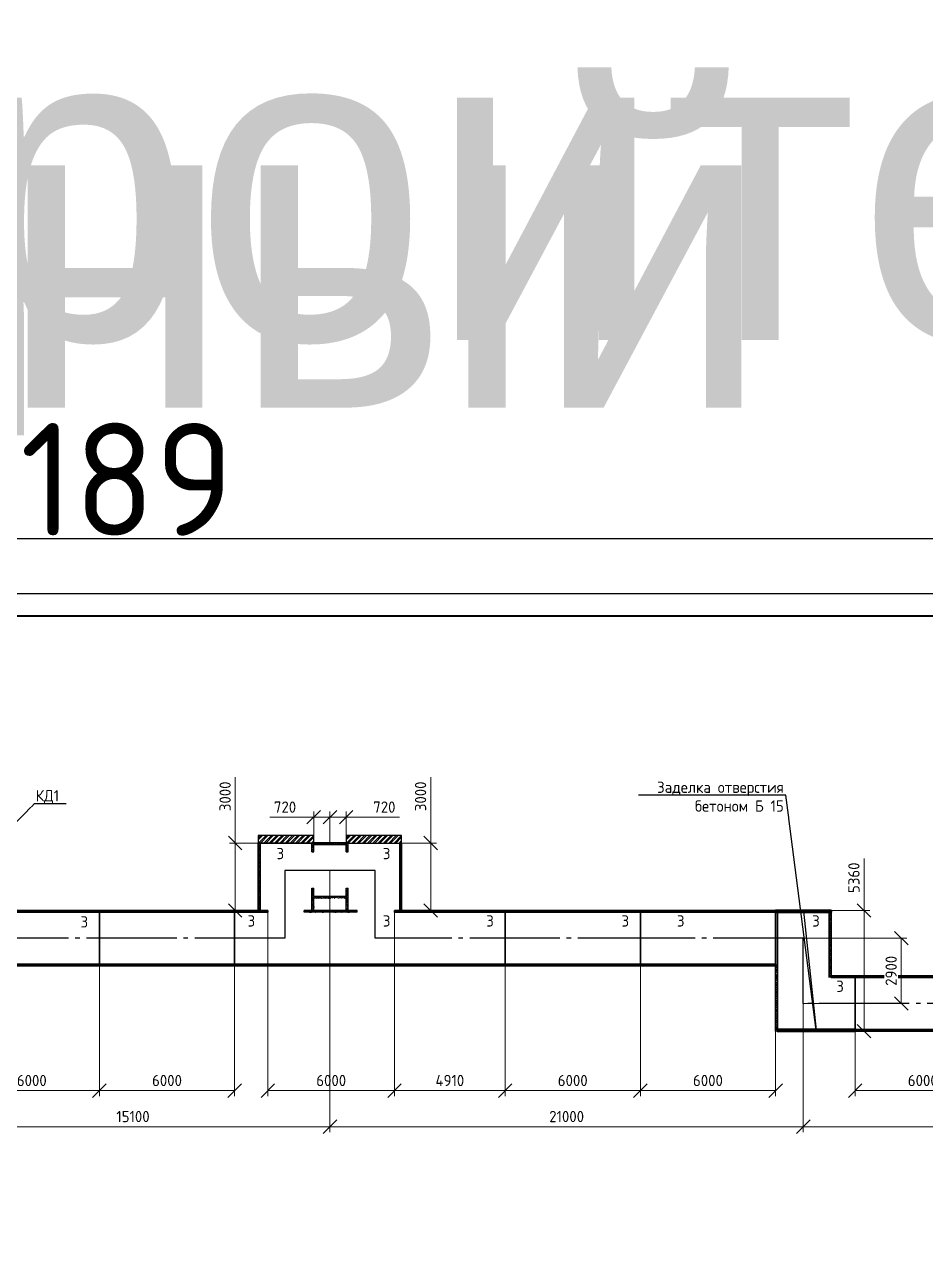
# Model space of a CAD drawing. Header units: metres. Extents: x 1563 to 4966, y -517 to 1463.
# Drawn here: x 2797.6 to 2997.4, y -68.4 to 204.7 of the extents above; entities that cross this region are included whole.
import ezdxf
from ezdxf import colors
from ezdxf.entities.mleader import LeaderData, LeaderLine
from ezdxf.enums import TextEntityAlignment as Align
from ezdxf.math import Vec2, Vec3

# ---------------------------------------------------------------- set-up
doc = ezdxf.new("R2018")
doc.units = ezdxf.units.M
doc.linetypes.add('ACAD_ISO04W100', pattern=[30, 24, -3, 0, -3])
doc.linetypes.add('DASHDOT_axis', pattern=[24, 20, -1.5, 1, -1.5])
doc.layers.add('таблица', color=251, linetype='Continuous', lineweight=35)
doc.layers.add('шриховка', color=251, linetype='ACAD_ISO04W100', lineweight=15)
doc.layers.add('Форматы', color=7, linetype='Continuous')
doc.styles.add('GOST', font='GOST.shx', dxfattribs={"oblique": 15})
doc.styles.get("Standard").update_dxf_attribs({"font": 'GOST Common.ttf'})
doc.dimstyles.new('ISO-25', dxfattribs={"dimtxt": 2.5, "dimasz": 2.5, "dimexe": 1.25, "dimexo": 0.625, "dimtad": 1, "dimtxsty": 'Standard', "dimcen": 2.5, "dimadec": 0, "dimazin": 0, "dimtfac": 1, "dimtmove": 0, "dimatfit": 3, "dimfxl": 1, "dimarcsym": 0})
doc.dimstyles.new('М 1 к 200', dxfattribs={"dimtxt": 3.5, "dimasz": 3, "dimexe": 1.25, "dimexo": 0, "dimgap": 1, "dimtad": 1, "dimdec": 0, "dimlfac": 200, "dimzin": 0, "dimdsep": 46, "dimtxsty": 'GOST', "dimblk": 'OBLIQUE', "dimcen": 5, "dimclrd": 256, "dimclre": 256, "dimclrt": 256, "dimazin": 2, "dimtfac": 1, "dimtdec": 0, "dimtmove": 0, "dimatfit": 3, "dimldrblk": 'NONE', "dimfxl": 1.25, "dimtolj": 1, "dimtzin": 0, "dimlwd": 20, "dimlwe": 20, "dimarcsym": 2})
pattern_1 = [(45, (-5955.2925, -1907.5019), (0.152215341, 0.558122918), [0.71755, -0.14351, 0, -0.14351])]
pattern_2 = [(315, (948.06988, 5978.41225), (0.558122918, -0.152215341), [0.71755, -0.14351, 0, -0.14351])]
pattern_3 = [(45, (-14962.548, -5244.68402), (0.1522153413, 0.558122918), [0.71755, -0.14351, 0, -0.14351])]
pattern_4 = [(45, (-14960.41347, -5266.41213), (0.1522153413, 0.558122918), [0.71755, -0.14351, 0, -0.14351])]
pattern_5 = [(45, (-14956.81347, -5266.41213), (0.1522153413, 0.558122918), [0.71755, -0.14351, 0, -0.14351])]
pattern_6 = [(225, (8859.46428, 1909.52167), (-0.152215341, -0.558122918), [0.71755, -0.14351, 0, -0.14351])]
pattern_7 = [(225, (8829.46428, 1909.52167), (-0.152215341, -0.558122918), [0.71755, -0.14351, 0, -0.14351])]

# ---------------------------------------------------------------- blocks, each defined once
blk = doc.blocks.new('Лоток')
at = {"layer": 'шриховка'}
h = blk.add_hatch(dxfattribs=at)
h.set_pattern_fill('ANSI36', color=256, scale=0.0904)
h.set_pattern_definition(pattern_1)
h.paths.add_polyline_path([(30, 5.75), (30, 6.15), (0, 6.15), (0, 5.75)])
h = blk.add_hatch(dxfattribs=at)
h.set_pattern_fill('ANSI36', color=256, scale=0.0904)
h.set_pattern_definition(pattern_1)
h.paths.add_polyline_path([(30, -6.15), (30, -5.75), (0, -5.75), (0, -6.15)])
blk.add_lwpolyline([(0, -5.75), (30, -5.75), (30, -6.15), (0, -6.15)], close=True)
at = {"layer": 'таблица'}
for p, q in [((30, 5.75), (0, 5.75)), ((30, -5.75), (0, -5.75))]:
    blk.add_line(p, q, dxfattribs=at)
blk.add_lwpolyline([(30, 6.15), (0, 6.15), (0, -6.15), (30, -6.15)], close=True, dxfattribs=at)
blk = doc.blocks.new('_Oblique')
at = {"color": 0, "linetype": 'ByBlock', "lineweight": -2}
blk.add_line((-0.5, -0.5), (0.5, 0.5), dxfattribs=at)
blk = doc.blocks.new('*D149')
at = {"lineweight": 20, "transparency": 16777216}
for p, q in [((2844.3, 23.12), (2844.3, 37.74)), ((2849.42, 23.12), (2843.05, 23.12)), ((2844.3, 8.17), (2844.3, 23.12)), ((2849.42, 8.17), (2843.05, 8.17))]:
    blk.add_line(p, q, dxfattribs=at)
at = {"layer": 'Defpoints', "color": 0, "lineweight": 50, "transparency": 16777216}
for p in [(2844.3, 23.12), (2849.42, 23.12), (2849.42, 8.17)]:
    blk.add_point(p, dxfattribs=at)
at = {"lineweight": 20, "transparency": 16777216, "xscale": 3, "yscale": 3, "zscale": 3}
for p, rotation in [((2844.3, 23.12), 90), ((2844.3, 8.17), 270)]:
    blk.add_blockref('_Oblique', p, dxfattribs=dict(at, rotation=rotation))
at = {"transparency": 16777216, "insert": (2842.05, 33.49), "char_height": 2.5, "attachment_point": 5, "rotation": 90}
blk.add_mtext('\\A1;3000', dxfattribs=at)
blk = doc.blocks.new('_None')
blk = doc.blocks.new('*D150')
at = {"lineweight": 20, "transparency": 16777216}
for p, q in [((2887.67, 23.12), (2887.67, 37.74)), ((2881.22, 23.12), (2888.92, 23.12)), ((2887.67, 8.17), (2887.67, 23.12)), ((2885.27, 8.17), (2888.92, 8.17))]:
    blk.add_line(p, q, dxfattribs=at)
at = {"layer": 'Defpoints', "color": 0, "lineweight": 50, "transparency": 16777216}
for p in [(2881.22, 23.12), (2887.67, 23.12), (2885.27, 8.17)]:
    blk.add_point(p, dxfattribs=at)
at = {"lineweight": 20, "transparency": 16777216, "xscale": 3, "yscale": 3, "zscale": 3}
for p, rotation in [((2887.67, 23.12), 90), ((2887.67, 8.17), 270)]:
    blk.add_blockref('_Oblique', p, dxfattribs=dict(at, rotation=rotation))
at = {"transparency": 16777216, "insert": (2885.42, 33.49), "char_height": 2.5, "attachment_point": 5, "rotation": 90}
blk.add_mtext('\\A1;3000', dxfattribs=at)
blk = doc.blocks.new('*D151')
at = {"lineweight": 20, "transparency": 16777216}
for p, q in [((2861.72, 23.17), (2861.72, 30.1)), ((2865.32, 23.17), (2865.32, 30.1)), ((2861.72, 28.85), (2851.98, 28.85)), ((2865.32, 28.85), (2861.72, 28.85))]:
    blk.add_line(p, q, dxfattribs=at)
at = {"layer": 'Defpoints', "color": 0, "lineweight": 50, "transparency": 16777216}
for p in [(2861.72, 28.85), (2861.72, 23.17), (2865.32, 23.17)]:
    blk.add_point(p, dxfattribs=at)
at = {"lineweight": 20, "transparency": 16777216, "xscale": 3, "yscale": 3, "zscale": 3, "rotation": 180}
blk.add_blockref('_Oblique', (2861.72, 28.85), dxfattribs=at)
at = {"lineweight": 20, "transparency": 16777216, "xscale": 3, "yscale": 3, "zscale": 3}
blk.add_blockref('_Oblique', (2865.32, 28.85), dxfattribs=at)
at = {"transparency": 16777216, "insert": (2855.35, 31.1), "char_height": 2.5, "attachment_point": 5}
blk.add_mtext('\\A1;720', dxfattribs=at)
blk = doc.blocks.new('*D152')
at = {"lineweight": 20, "transparency": 16777216}
for p, q in [((2865.32, 23.17), (2865.32, 30.1)), ((2868.92, 23.17), (2868.92, 30.1)), ((2865.32, 28.85), (2868.92, 28.85)), ((2868.92, 28.85), (2880.75, 28.85))]:
    blk.add_line(p, q, dxfattribs=at)
at = {"layer": 'Defpoints', "color": 0, "lineweight": 50, "transparency": 16777216}
for p in [(2865.32, 28.85), (2865.32, 23.17), (2868.92, 23.17)]:
    blk.add_point(p, dxfattribs=at)
at = {"lineweight": 20, "transparency": 16777216, "xscale": 3, "yscale": 3, "zscale": 3, "rotation": 180}
blk.add_blockref('_Oblique', (2865.32, 28.85), dxfattribs=at)
at = {"lineweight": 20, "transparency": 16777216, "xscale": 3, "yscale": 3, "zscale": 3}
blk.add_blockref('_Oblique', (2868.92, 28.85), dxfattribs=at)
at = {"transparency": 16777216, "insert": (2877.38, 31.1), "char_height": 2.5, "attachment_point": 5}
blk.add_mtext('\\A1;720', dxfattribs=at)
blk = doc.blocks.new('*D158')
at = {"lineweight": 20, "transparency": 16777216}
for p, q in [((2981.82, -12.48), (2981.82, -33.07)), ((3011.82, -12.48), (3011.82, -33.07)), ((3011.82, -31.82), (2981.82, -31.82))]:
    blk.add_line(p, q, dxfattribs=at)
at = {"layer": 'Defpoints', "color": 0, "lineweight": 50, "transparency": 16777216}
for p in [(2981.82, -12.48), (3011.82, -12.48), (2981.82, -31.82)]:
    blk.add_point(p, dxfattribs=at)
at = {"lineweight": 20, "transparency": 16777216, "xscale": 3, "yscale": 3, "zscale": 3, "rotation": 180}
blk.add_blockref('_Oblique', (2981.82, -31.82), dxfattribs=at)
at = {"lineweight": 20, "transparency": 16777216, "xscale": 3, "yscale": 3, "zscale": 3}
blk.add_blockref('_Oblique', (3011.82, -31.82), dxfattribs=at)
at = {"lineweight": 50, "transparency": 16777216, "insert": (2996.82, -29.57), "char_height": 2.5, "attachment_point": 5, "bg_fill": 3, "box_fill_scale": 1.1, "bg_fill_color": 256, "bg_fill_true_color": 13158600, "bg_fill_transparency": 0}
blk.add_mtext('\\A1;6000', dxfattribs=at)
blk = doc.blocks.new('*D159')
at = {"lineweight": 20, "transparency": 16777216}
for p, q in [((2983.8, 8.17), (2983.8, 19.67)), ((2964.17, 8.17), (2985.05, 8.17)), ((2983.8, -18.63), (2983.8, 8.17)), ((2964.17, -18.63), (2985.05, -18.63))]:
    blk.add_line(p, q, dxfattribs=at)
at = {"layer": 'Defpoints', "color": 0, "lineweight": 50, "transparency": 16777216}
for p in [(2964.17, 8.17), (2983.8, 8.17), (2964.17, -18.63)]:
    blk.add_point(p, dxfattribs=at)
at = {"lineweight": 20, "transparency": 16777216, "xscale": 3, "yscale": 3, "zscale": 3}
for p, rotation in [((2983.8, 8.17), 90), ((2983.8, -18.63), 270)]:
    blk.add_blockref('_Oblique', p, dxfattribs=dict(at, rotation=rotation))
at = {"lineweight": 50, "transparency": 16777216, "insert": (2981.55, 15.42), "char_height": 2.5, "attachment_point": 5, "rotation": 90, "bg_fill": 3, "box_fill_scale": 1.1, "bg_fill_color": 256, "bg_fill_true_color": 13158600, "bg_fill_transparency": 0}
blk.add_mtext('\\A1;5360', dxfattribs=at)
blk = doc.blocks.new('*D160')
at = {"lineweight": 20, "transparency": 16777216}
for p, q in [((2934.17, 2.02), (2934.17, -33.07)), ((2964.17, 2.02), (2964.17, -33.07)), ((2964.17, -31.82), (2934.17, -31.82))]:
    blk.add_line(p, q, dxfattribs=at)
at = {"layer": 'Defpoints', "color": 0, "lineweight": 50, "transparency": 16777216}
for p in [(2934.17, 2.02), (2964.17, 2.02), (2934.17, -31.82)]:
    blk.add_point(p, dxfattribs=at)
at = {"lineweight": 20, "transparency": 16777216, "xscale": 3, "yscale": 3, "zscale": 3, "rotation": 180}
blk.add_blockref('_Oblique', (2934.17, -31.82), dxfattribs=at)
at = {"lineweight": 20, "transparency": 16777216, "xscale": 3, "yscale": 3, "zscale": 3}
blk.add_blockref('_Oblique', (2964.17, -31.82), dxfattribs=at)
at = {"lineweight": 50, "transparency": 16777216, "insert": (2949.17, -29.57), "char_height": 2.5, "attachment_point": 5, "bg_fill": 3, "box_fill_scale": 1.1, "bg_fill_color": 256, "bg_fill_true_color": 13158600, "bg_fill_transparency": 0}
blk.add_mtext('\\A1;6000', dxfattribs=at)
blk = doc.blocks.new('*D161')
at = {"lineweight": 20, "transparency": 16777216}
for p, q in [((2904.17, 2.02), (2904.17, -33.07)), ((2934.17, 2.02), (2934.17, -33.07)), ((2934.17, -31.82), (2904.17, -31.82))]:
    blk.add_line(p, q, dxfattribs=at)
at = {"layer": 'Defpoints', "color": 0, "lineweight": 50, "transparency": 16777216}
for p in [(2904.17, 2.02), (2934.17, 2.02), (2904.17, -31.82)]:
    blk.add_point(p, dxfattribs=at)
at = {"lineweight": 20, "transparency": 16777216, "xscale": 3, "yscale": 3, "zscale": 3, "rotation": 180}
blk.add_blockref('_Oblique', (2904.17, -31.82), dxfattribs=at)
at = {"lineweight": 20, "transparency": 16777216, "xscale": 3, "yscale": 3, "zscale": 3}
blk.add_blockref('_Oblique', (2934.17, -31.82), dxfattribs=at)
at = {"lineweight": 50, "transparency": 16777216, "insert": (2919.17, -29.57), "char_height": 2.5, "attachment_point": 5, "bg_fill": 3, "box_fill_scale": 1.1, "bg_fill_color": 256, "bg_fill_true_color": 13158600, "bg_fill_transparency": 0}
blk.add_mtext('\\A1;6000', dxfattribs=at)
blk = doc.blocks.new('*D162')
at = {"lineweight": 20, "transparency": 16777216}
for p, q in [((2814.17, 2.02), (2814.17, -33.07)), ((2844.17, 2.02), (2844.17, -33.07)), ((2844.17, -31.82), (2814.17, -31.82))]:
    blk.add_line(p, q, dxfattribs=at)
at = {"layer": 'Defpoints', "color": 0, "lineweight": 50, "transparency": 16777216}
for p in [(2814.17, 2.02), (2844.17, 2.02), (2814.17, -31.82)]:
    blk.add_point(p, dxfattribs=at)
at = {"lineweight": 20, "transparency": 16777216, "xscale": 3, "yscale": 3, "zscale": 3, "rotation": 180}
blk.add_blockref('_Oblique', (2814.17, -31.82), dxfattribs=at)
at = {"lineweight": 20, "transparency": 16777216, "xscale": 3, "yscale": 3, "zscale": 3}
blk.add_blockref('_Oblique', (2844.17, -31.82), dxfattribs=at)
at = {"lineweight": 50, "transparency": 16777216, "insert": (2829.17, -29.57), "char_height": 2.5, "attachment_point": 5, "bg_fill": 3, "box_fill_scale": 1.1, "bg_fill_color": 256, "bg_fill_true_color": 13158600, "bg_fill_transparency": 0}
blk.add_mtext('\\A1;6000', dxfattribs=at)
blk = doc.blocks.new('*D163')
at = {"lineweight": 20, "transparency": 16777216}
for p, q in [((2851.55, 7.77), (2851.55, -33.07)), ((2879.64, 7.77), (2879.64, -33.07)), ((2851.55, -31.82), (2879.64, -31.82))]:
    blk.add_line(p, q, dxfattribs=at)
at = {"layer": 'Defpoints', "color": 0, "lineweight": 50, "transparency": 16777216}
for p in [(2851.55, 7.77), (2879.64, 7.77), (2879.64, -31.82)]:
    blk.add_point(p, dxfattribs=at)
at = {"lineweight": 20, "transparency": 16777216, "xscale": 3, "yscale": 3, "zscale": 3, "rotation": 180}
blk.add_blockref('_Oblique', (2851.55, -31.82), dxfattribs=at)
at = {"lineweight": 20, "transparency": 16777216, "xscale": 3, "yscale": 3, "zscale": 3}
blk.add_blockref('_Oblique', (2879.64, -31.82), dxfattribs=at)
at = {"lineweight": 50, "transparency": 16777216, "insert": (2865.59, -29.57), "char_height": 2.5, "attachment_point": 5, "bg_fill": 3, "box_fill_scale": 1.1, "bg_fill_color": 256, "bg_fill_true_color": 13158600, "bg_fill_transparency": 0}
blk.add_mtext('\\A1;6000', dxfattribs=at)
blk = doc.blocks.new('*D164')
at = {"lineweight": 20, "transparency": 16777216}
for p, q in [((2879.64, 2.02), (2879.64, -33.07)), ((2904.17, 2.02), (2904.17, -33.07)), ((2904.17, -31.82), (2879.64, -31.82))]:
    blk.add_line(p, q, dxfattribs=at)
at = {"layer": 'Defpoints', "color": 0, "lineweight": 50, "transparency": 16777216}
for p in [(2879.64, 2.02), (2904.17, 2.02), (2879.64, -31.82)]:
    blk.add_point(p, dxfattribs=at)
at = {"lineweight": 20, "transparency": 16777216, "xscale": 3, "yscale": 3, "zscale": 3, "rotation": 180}
blk.add_blockref('_Oblique', (2879.64, -31.82), dxfattribs=at)
at = {"lineweight": 20, "transparency": 16777216, "xscale": 3, "yscale": 3, "zscale": 3}
blk.add_blockref('_Oblique', (2904.17, -31.82), dxfattribs=at)
at = {"lineweight": 50, "transparency": 16777216, "insert": (2891.91, -29.57), "char_height": 2.5, "attachment_point": 5, "bg_fill": 3, "box_fill_scale": 1.1, "bg_fill_color": 256, "bg_fill_true_color": 13158600, "bg_fill_transparency": 0}
blk.add_mtext('\\A1;4910', dxfattribs=at)
blk = doc.blocks.new('*D165')
at = {"lineweight": 20, "transparency": 16777216}
for p, q in [((2784.17, 2.02), (2784.17, -33.07)), ((2814.17, 2.02), (2814.17, -33.07)), ((2814.17, -31.82), (2784.17, -31.82))]:
    blk.add_line(p, q, dxfattribs=at)
at = {"layer": 'Defpoints', "color": 0, "lineweight": 50, "transparency": 16777216}
for p in [(2784.17, 2.02), (2814.17, 2.02), (2784.17, -31.82)]:
    blk.add_point(p, dxfattribs=at)
at = {"lineweight": 20, "transparency": 16777216, "xscale": 3, "yscale": 3, "zscale": 3, "rotation": 180}
blk.add_blockref('_Oblique', (2784.17, -31.82), dxfattribs=at)
at = {"lineweight": 20, "transparency": 16777216, "xscale": 3, "yscale": 3, "zscale": 3}
blk.add_blockref('_Oblique', (2814.17, -31.82), dxfattribs=at)
at = {"lineweight": 50, "transparency": 16777216, "insert": (2799.17, -29.57), "char_height": 2.5, "attachment_point": 5, "bg_fill": 3, "box_fill_scale": 1.1, "bg_fill_color": 256, "bg_fill_true_color": 13158600, "bg_fill_transparency": 0}
blk.add_mtext('\\A1;6000', dxfattribs=at)
blk = doc.blocks.new('*D182')
at = {"lineweight": 20, "transparency": 16777216}
for p, q in [((2970.32, -12.48), (2970.32, -41.07)), ((3161.82, -12.48), (3161.82, -41.07)), ((3161.82, -39.82), (2970.32, -39.82))]:
    blk.add_line(p, q, dxfattribs=at)
at = {"layer": 'Defpoints', "color": 0, "lineweight": 50, "transparency": 16777216}
for p in [(2970.32, -12.48), (3161.82, -12.48), (2970.32, -39.82)]:
    blk.add_point(p, dxfattribs=at)
at = {"lineweight": 20, "transparency": 16777216, "xscale": 3, "yscale": 3, "zscale": 3, "rotation": 180}
blk.add_blockref('_Oblique', (2970.32, -39.82), dxfattribs=at)
at = {"lineweight": 20, "transparency": 16777216, "xscale": 3, "yscale": 3, "zscale": 3}
blk.add_blockref('_Oblique', (3161.82, -39.82), dxfattribs=at)
at = {"lineweight": 50, "transparency": 16777216, "insert": (3066.07, -37.57), "char_height": 2.5, "attachment_point": 5, "bg_fill": 3, "box_fill_scale": 1.1, "bg_fill_color": 256, "bg_fill_true_color": 13158600, "bg_fill_transparency": 0}
blk.add_mtext('\\A1;38300', dxfattribs=at)
blk = doc.blocks.new('*D183')
at = {"lineweight": 20, "transparency": 16777216}
for p, q in [((2970.32, 2.02), (2993.3, 2.02)), ((2992.05, -12.48), (2992.05, 2.02)), ((2970.32, -12.48), (2993.3, -12.48))]:
    blk.add_line(p, q, dxfattribs=at)
at = {"layer": 'Defpoints', "color": 0, "lineweight": 50, "transparency": 16777216}
for p in [(2970.32, 2.02), (2992.05, 2.02), (2970.32, -12.48)]:
    blk.add_point(p, dxfattribs=at)
at = {"lineweight": 20, "transparency": 16777216, "xscale": 3, "yscale": 3, "zscale": 3}
for p, rotation in [((2992.05, 2.02), 90), ((2992.05, -12.48), 270)]:
    blk.add_blockref('_Oblique', p, dxfattribs=dict(at, rotation=rotation))
at = {"lineweight": 50, "transparency": 16777216, "insert": (2989.8, -5.23), "char_height": 2.5, "attachment_point": 5, "rotation": 90, "bg_fill": 3, "box_fill_scale": 1.1, "bg_fill_color": 256, "bg_fill_true_color": 13158600, "bg_fill_transparency": 0}
blk.add_mtext('\\A1;2900', dxfattribs=at)
blk = doc.blocks.new('*D184')
at = {"lineweight": 20, "transparency": 16777216}
for p, q in [((2865.32, 17.02), (2865.32, -41.07)), ((2970.32, 2.02), (2970.32, -41.07)), ((2970.32, -39.82), (2865.32, -39.82))]:
    blk.add_line(p, q, dxfattribs=at)
at = {"layer": 'Defpoints', "color": 0, "lineweight": 50, "transparency": 16777216}
for p in [(2865.32, 17.02), (2970.32, 2.02), (2865.32, -39.82)]:
    blk.add_point(p, dxfattribs=at)
at = {"lineweight": 20, "transparency": 16777216, "xscale": 3, "yscale": 3, "zscale": 3, "rotation": 180}
blk.add_blockref('_Oblique', (2865.32, -39.82), dxfattribs=at)
at = {"lineweight": 20, "transparency": 16777216, "xscale": 3, "yscale": 3, "zscale": 3}
blk.add_blockref('_Oblique', (2970.32, -39.82), dxfattribs=at)
at = {"lineweight": 50, "transparency": 16777216, "insert": (2917.82, -37.57), "char_height": 2.5, "attachment_point": 5, "bg_fill": 3, "box_fill_scale": 1.1, "bg_fill_color": 256, "bg_fill_true_color": 13158600, "bg_fill_transparency": 0}
blk.add_mtext('\\A1;21000', dxfattribs=at)
blk = doc.blocks.new('*D185')
at = {"lineweight": 20, "transparency": 16777216}
for p, q in [((2865.32, 17.02), (2865.32, -41.07)), ((2777.92, 7.02), (2777.92, -41.07)), ((2865.32, -39.82), (2777.92, -39.82))]:
    blk.add_line(p, q, dxfattribs=at)
at = {"layer": 'Defpoints', "color": 0, "lineweight": 50, "transparency": 16777216}
for p in [(2865.32, 17.02), (2777.92, 7.02), (2777.92, -39.82)]:
    blk.add_point(p, dxfattribs=at)
at = {"lineweight": 20, "transparency": 16777216, "xscale": 3, "yscale": 3, "zscale": 3, "rotation": 180}
blk.add_blockref('_Oblique', (2777.92, -39.82), dxfattribs=at)
at = {"lineweight": 20, "transparency": 16777216, "xscale": 3, "yscale": 3, "zscale": 3}
blk.add_blockref('_Oblique', (2865.32, -39.82), dxfattribs=at)
at = {"lineweight": 50, "transparency": 16777216, "insert": (2821.62, -37.57), "char_height": 2.5, "attachment_point": 5, "bg_fill": 3, "box_fill_scale": 1.1, "bg_fill_color": 256, "bg_fill_true_color": 13158600, "bg_fill_transparency": 0}
blk.add_mtext('\\A1;15100', dxfattribs=at)
blk = doc.blocks.new('*U326')
blk.add_lwpolyline([(0, 123), (1189, 123), (1189, -297), (0, -297)], close=True)
at = {"const_width": 0.5}
blk.add_lwpolyline([(20, 118), (1184, 118), (1184, -292), (20, -292)], close=True, dxfattribs=at)
blk.add_attdef('РАЗРАБОТАЛ', text='', height=2.5).set_placement((1019.5, -264.22), align=Align.MIDDLE_LEFT)
at = {"flags": 8}
for tag, height, p in [('ДАТА', 2.5, (1059.07, -264.4)), ('ЛИСТ', 3, (1155.39, -271.92)), ('ЛИСТОВ', 3, (1172.89, -271.92)), ('ФОРМАТ', 3, (1149.97, -294.75))]:
    blk.add_attdef(tag, text='', height=height, dxfattribs=at).set_placement(p, align=Align.MIDDLE_CENTER)
blk.add_attdef('ПРОВЕРИЛ', (1019.75, -270.73), '', height=2.5)
at = {"lineweight": 30, "flags": 104}
for tag, p in [('ТЕПЛОВЫЕ_СЕТИ', (1099, -269.5)), ('ИМЯ_ЧЕРТЕЖА', (1099, -284.5))]:
    blk.add_attdef(tag, text='', height=3, dxfattribs=at).set_placement(p, align=Align.MIDDLE_CENTER)
blk = doc.blocks.new('*U318')
blk.add_attdef('РАЗРАБОТАЛ', text='', height=2.5).set_placement((424.5, -264.22), align=Align.MIDDLE_LEFT)
at = {"flags": 8}
for tag, height, p in [('ДАТА', 2.5, (464.07, -264.4)), ('ЛИСТ', 3, (560.39, -271.92)), ('ЛИСТОВ', 3, (577.89, -271.92)), ('ФОРМАТ', 3, (554.97, -294.75))]:
    blk.add_attdef(tag, text='', height=height, dxfattribs=at).set_placement(p, align=Align.MIDDLE_CENTER)
blk.add_attdef('ПРОВЕРИЛ', (424.75, -270.73), '', height=2.5)
at = {"lineweight": 30, "flags": 104}
for tag, p in [('ТЕПЛОВЫЕ_СЕТИ', (504, -269.5)), ('ИМЯ_ЧЕРТЕЖА', (504, -284.5))]:
    blk.add_attdef(tag, text='', height=3, dxfattribs=at).set_placement(p, align=Align.MIDDLE_CENTER)
blk = doc.blocks.new('*D316')
at = {"color": 0, "lineweight": -2, "transparency": 16777216}
for p, q in [((2219.87, 79.13), (2219.87, 91.96)), ((2222.37, 90.71), (3406.37, 90.71)), ((3408.87, 79.13), (3408.87, 91.96))]:
    blk.add_line(p, q, dxfattribs=at)
at = {"color": 0, "lineweight": 50, "transparency": 16777216}
for points in [[(2222.37, 91.13), (2222.37, 90.29), (2219.87, 90.71)], [(3406.37, 91.13), (3406.37, 90.29), (3408.87, 90.71)]]:
    blk.add_solid(points, dxfattribs=at)
at = {"layer": 'Defpoints', "color": 0, "lineweight": 50, "transparency": 16777216}
for p in [(3408.87, 90.71), (2219.87, 78.5), (3408.87, 78.5)]:
    blk.add_point(p, dxfattribs=at)
at = {"color": 0, "lineweight": 50, "transparency": 16777216, "insert": (2814.37, 103.83), "char_height": 25, "attachment_point": 5}
blk.add_mtext('1189', dxfattribs=at)

msp = doc.modelspace()

# ---------------------------------------------------------------- hatches: boundary and pattern name
h = msp.add_hatch()
h.set_pattern_fill('ANSI32', scale=0.087)
h.set_pattern_definition([(45, (-8837.8359, -3038.85154), (-0.58596171, 0.58596171), []), (45, (-8837.4452, -3038.85154), (-0.58596171, 0.58596171), [])])
h.paths.add_polyline_path([(2861.7218, 23.1198), (2861.7218, 24.7913), (2849.4036, 24.7913), (2849.4036, 23.1198)])
h = msp.add_hatch()
h.set_pattern_fill('ANSI32', scale=0.087)
h.set_pattern_definition([(45, (-8818.3359, -3038.85154), (-0.58596171, 0.58596171), []), (45, (-8817.9452, -3038.85154), (-0.58596171, 0.58596171), [])])
h.paths.add_polyline_path([(2881.2218, 23.1198), (2881.2218, 24.7913), (2868.9036, 24.7913), (2868.9036, 23.1198)])
h = msp.add_hatch()
h.set_pattern_fill('ANSI36', color=256, scale=0.0904, angle=-90)
h.set_pattern_definition(pattern_2)
h.paths.add_polyline_path([(2849.4218, 8.1698), (2849.8218, 8.1698), (2849.8218, 23.1198), (2849.4218, 23.1198)])
h = msp.add_hatch()
h.set_pattern_fill('ANSI36', color=256, scale=0.0904, angle=-90)
h.set_pattern_definition(pattern_2)
h.paths.add_polyline_path([(2861.3218, 21.1414), (2861.7218, 21.1414), (2861.7218, 23.1198), (2861.3218, 23.1198)])
h.paths.add_polyline_path([(2861.7218, 13.0914), (2861.3218, 13.0914), (2861.3218, 8.1698), (2861.7218, 8.1698)])
h = msp.add_hatch()
h.set_pattern_fill('ANSI36', color=256, scale=0.0904)
h.set_pattern_definition(pattern_4)
h.paths.add_polyline_path([(2865.3218, 22.7698), (2865.3218, 23.1698), (2861.7218, 23.1698), (2861.7218, 22.7698)])
h = msp.add_hatch()
h.set_pattern_fill('ANSI36', color=256, scale=0.0904)
h.set_pattern_definition(pattern_5)
h.paths.add_polyline_path([(2868.9218, 22.7698), (2868.9218, 23.1698), (2865.3218, 23.1698), (2865.3218, 22.7698)])
h = msp.add_hatch()
h.set_pattern_fill('ANSI36', color=256, scale=0.0904)
h.set_pattern_definition(pattern_3)
h.paths.add_polyline_path([(2868.9218, 21.1414), (2869.3218, 21.1414), (2869.3218, 23.1198), (2868.9218, 23.1198)])
h.paths.add_polyline_path([(2869.3218, 13.0914), (2868.9218, 13.0914), (2868.9218, 8.1698), (2869.3218, 8.1698)])
h = msp.add_hatch()
h.set_pattern_fill('ANSI36', color=256, scale=0.0904)
h.set_pattern_definition(pattern_3)
h.paths.add_polyline_path([(2881.2218, 8.1698), (2880.8218, 8.1698), (2880.8218, 23.1198), (2881.2218, 23.1198)])
h = msp.add_hatch()
h.set_pattern_fill('ANSI36', color=256, scale=0.0904)
h.set_pattern_definition(pattern_4)
h.paths.add_polyline_path([(2865.3218, 10.8698), (2865.3218, 11.2698), (2861.7218, 11.2698), (2861.7218, 10.8698)])
h = msp.add_hatch()
h.set_pattern_fill('ANSI36', color=256, scale=0.0904)
h.set_pattern_definition(pattern_5)
h.paths.add_polyline_path([(2868.9218, 10.8698), (2868.9218, 11.2698), (2865.3218, 11.2698), (2865.3218, 10.8698)])
h = msp.add_hatch()
h.set_pattern_fill('ANSI36', color=256, scale=0.0904)
h.set_pattern_definition([(45, (-3111.0707, -1905.48214), (0.152215341, 0.558122918), [0.71755, -0.14351, 0, -0.14351])])
h.paths.add_polyline_path([(2851.5468, 7.7698), (2851.5468, 8.1698), (2844.2218, 8.1698), (2844.2218, 7.7698)])
h.paths.add_polyline_path([(2871.3395, 7.7698), (2871.3395, 8.1698), (2859.5968, 8.1698), (2859.5968, 7.7698)])
h = msp.add_hatch()
h.set_pattern_fill('ANSI36', color=256, scale=0.0904)
h.set_pattern_definition([(45, (-3102.5707, -1905.48214), (0.152215341, 0.558122918), [0.71755, -0.14351, 0, -0.14351])])
h.paths.add_polyline_path([(2871.3395, 7.7698), (2871.3395, 8.1698), (2859.5968, 8.1698), (2859.5968, 7.7698)])
h.paths.add_polyline_path([(2879.64, 8.1698), (2879.64, 7.7698), (2882.7218, 7.7698), (2882.7218, 8.1698)])
h = msp.add_hatch()
h.set_pattern_fill('ANSI36', color=256, scale=0.0904)
h.set_pattern_definition([(45, (-3081.0707, -1905.48214), (0.152215341, 0.558122918), [0.71755, -0.14351, 0, -0.14351])])
h.paths.add_polyline_path([(2879.64, 8.1698), (2879.64, 7.7698), (2904.2218, 7.7698), (2904.2218, 8.1698)])
at = {"layer": 'шриховка'}
h = msp.add_hatch(dxfattribs=at)
h.set_pattern_fill('ANSI36', color=256, scale=0.0904, angle=180)
h.set_pattern_definition(pattern_7)
h.paths.add_polyline_path([(2851.5468, 7.7698), (2851.5468, 8.1698), (2844.1718, 8.1698), (2844.1718, 7.7698)])
h = msp.add_hatch(dxfattribs=at)
h.set_pattern_fill('ANSI36', color=256, scale=0.0904, angle=180)
h.set_pattern_definition(pattern_6)
h.paths.add_polyline_path([(2879.64, 8.1698), (2879.64, 7.7698), (2904.1718, 7.7698), (2904.1718, 8.1698)])
h = msp.add_hatch(dxfattribs=at)
h.set_pattern_fill('ANSI36', color=256, scale=0.0904, angle=-90)
h.set_pattern_definition([(315, (1062.81988, 5966.66225), (0.558122918, -0.152215341), [0.71755, -0.14351, 0, -0.14351])])
h.paths.add_polyline_path([(2976.4718, 7.7698), (2976.0718, 7.7698), (2976.0718, -6.7302), (2976.4718, -6.7302)])
h = msp.add_hatch(dxfattribs=at)
h.set_pattern_fill('ANSI36', color=256, scale=0.0904, angle=180)
h.set_pattern_definition(pattern_7)
h.paths.add_polyline_path([(2844.1718, -3.7302), (2844.1718, -4.1302), (2874.1718, -4.1302), (2874.1718, -3.7302)])
h = msp.add_hatch(dxfattribs=at)
h.set_pattern_fill('ANSI36', color=256, scale=0.0904, angle=180)
h.set_pattern_definition(pattern_6)
h.paths.add_polyline_path([(2874.1718, -3.7302), (2874.1718, -4.1302), (2904.1718, -4.1302), (2904.1718, -3.7302)])
h = msp.add_hatch(dxfattribs=at)
h.set_pattern_fill('ANSI36', color=256, scale=0.0904, angle=-90)
h.set_pattern_definition([(315, (1062.81988, 5966.66225), (0.558122918, -0.152215341), [0.71755, -0.14351, 0, -0.14351])])
h.paths.add_polyline_path([(2964.1718, -18.6302), (2964.5718, -18.6302), (2964.5718, -3.7302), (2964.1718, -3.7302)])
h = msp.add_hatch(dxfattribs=at)
h.set_pattern_fill('ANSI36', color=256, scale=0.0904, angle=180)
h.set_pattern_definition([(225, (8961.76428, 1895.02167), (-0.152215341, -0.558122918), [0.71755, -0.14351, 0, -0.14351])])
h.paths.add_polyline_path([(2981.8218, -6.7302), (2981.8218, -6.3302), (2976.4718, -6.3302), (2976.4718, -6.7302)])

# ---------------------------------------------------------------- linework, layer by layer
for p, q in [((2849.8218, 8.1698), (2849.8218, 23.1198)), ((2861.3218, 21.1414), (2861.3218, 23.1198)), ((2861.7218, 21.1414), (2861.7218, 23.1698)), ((2861.7218, 23.1698), (2865.3218, 23.1698)), ((2865.3218, 22.7698), (2861.7218, 22.7698)), ((2868.9218, 22.7698), (2865.3218, 22.7698)), ((2868.9218, 21.1414), (2868.9218, 23.1698)), ((2869.3218, 21.1414), (2869.3218, 23.1198)), ((2880.8218, 8.1698), (2880.8218, 23.1198)), ((2861.3218, 21.1414), (2861.7218, 21.1414)), ((2868.9218, 21.1414), (2869.3218, 21.1414)), ((2861.3218, 8.1698), (2861.3218, 13.0914)), ((2861.3218, 13.0914), (2861.7218, 13.0914)), ((2861.7218, 10.8698), (2861.7218, 13.0914)), ((2865.3218, 11.2698), (2861.7218, 11.2698)), ((2868.9218, 11.2698), (2865.3218, 11.2698)), ((2868.9218, 10.8698), (2868.9218, 13.0914)), ((2868.9218, 13.0914), (2869.3218, 13.0914)), ((2869.3218, 8.1698), (2869.3218, 13.0914)), ((2865.3218, 10.8698), (2861.7218, 10.8698)), ((2851.5468, 7.7698), (2844.2218, 7.7698)), ((2851.5468, 8.1698), (2849.4218, 8.1698)), ((2851.5468, 8.1698), (2851.5468, 7.7698)), ((2861.7218, 8.1698), (2859.5968, 8.1698)), ((2859.5968, 7.7698), (2859.5968, 8.1698)), ((2871.3395, 7.7698), (2859.5968, 7.7698)), ((2871.3395, 7.7698), (2859.5968, 7.7698)), ((2868.9218, 8.1698), (2871.3395, 8.1698)), ((2871.3395, 7.7698), (2871.3395, 8.1698)), ((2879.64, 8.1698), (2881.2218, 8.1698)), ((2879.64, 7.7698), (2879.64, 8.1698)), ((2904.2218, 7.7698), (2879.64, 7.7698)), ((2882.7218, 7.7698), (2879.64, 7.7698))]:
    msp.add_line(p, q)
for points in [[(2849.4036, 23.1198), (2861.7218, 23.1198), (2861.7218, 24.7913), (2849.4036, 24.7913)], [(2868.9036, 23.1198), (2881.2218, 23.1198), (2881.2218, 24.7913), (2868.9036, 24.7913)]]:
    msp.add_lwpolyline(points, close=True)
for points in [[(2861.7218, 21.1414), (2861.7218, 23.1198), (2849.4218, 23.1198), (2849.4218, 8.1698)], [(2849.4218, 8.1698), (2849.4218, 23.1198), (2849.8218, 23.1198), (2849.8218, 8.1698)], [(2865.3218, 23.1698), (2861.7218, 23.1698), (2861.7218, 22.7698), (2865.3218, 22.7698)], [(2868.9218, 23.1698), (2865.3218, 23.1698), (2865.3218, 22.7698), (2868.9218, 22.7698)], [(2868.9218, 21.1414), (2868.9218, 23.1198), (2881.2218, 23.1198), (2881.2218, 8.1698)], [(2881.2218, 8.1698), (2881.2218, 23.1198), (2880.8218, 23.1198), (2880.8218, 8.1698)], [(2861.7218, 8.1698), (2861.7218, 13.0914)], [(2868.9218, 8.1698), (2868.9218, 13.0914)], [(2851.5468, 7.7698), (2844.1718, 7.7698), (2844.1718, 8.1698), (2851.5468, 8.1698)], [(2871.3395, 8.1698), (2859.5968, 8.1698)], [(2871.3395, 8.1698), (2859.5968, 8.1698)], [(2879.64, 8.1698), (2904.1718, 8.1698), (2904.1718, 7.7698), (2879.64, 7.7698)], [(2964.5718, 7.7698), (2964.5718, -18.6302), (2964.1718, -18.6302), (2964.1718, 7.7698)], [(2981.8218, -6.7302), (2976.4718, -6.7302), (2976.4718, -6.3302), (2981.8218, -6.3302)]]:
    msp.add_lwpolyline(points)
at = {"color": 2, "linetype": 'DASHDOT_axis', "lineweight": 25}
msp.add_lwpolyline([(3161.8218, -12.4802), (2970.3218, -12.4802), (2970.3218, 2.0198), (2940.3218, 2.0198), (2875.3218, 2.0198), (2875.3218, 17.0198), (2855.3218, 17.0198), (2855.3218, 2.0198), (2789.8218, 2.0198), (2696.8218, 2.0198), (2638.8218, 2.0198), (2627.3218, 2.0198), (2627.3218, 12.0198), (2615.8218, 12.0198), (2284.3218, 12.0198)], dxfattribs=at)
at = {"lineweight": 50}
for points in [[(2964.1718, 8.1698), (2976.4718, 8.1698), (2976.4718, 7.7698), (2964.1718, 7.7698)], [(2981.8218, -18.2302), (2964.5718, -18.2302), (2964.5718, -18.6302), (2981.8218, -18.6302)]]:
    msp.add_lwpolyline(points, close=True, dxfattribs=at)
at = {"layer": 'таблица'}
for p, q in [((2851.5468, 8.1698), (2844.1718, 8.1698)), ((2844.1718, 8.1698), (2844.1718, -4.1302)), ((2844.1718, 7.7698), (2851.5468, 7.7698)), ((2904.1718, 8.1698), (2879.64, 8.1698)), ((2879.64, 7.7698), (2904.1718, 7.7698)), ((2904.1718, -4.1302), (2904.1718, 8.1698)), ((2964.5718, -18.6302), (2964.5718, 7.7698)), ((2976.0718, -6.7302), (2976.0718, 7.7698)), ((2844.1718, -3.7302), (2874.1718, -3.7302)), ((2844.1718, -4.1302), (2874.1718, -4.1302)), ((2874.1718, -3.7302), (2904.1718, -3.7302)), ((2874.1718, -4.1302), (2904.1718, -4.1302)), ((2976.4718, -6.7302), (2981.8218, -6.7302)), ((2976.4718, -18.2302), (2981.8218, -18.2302))]:
    msp.add_line(p, q, dxfattribs=at)
for points in [[(2976.4718, -6.7302), (2976.4718, 7.7698)], [(2981.8218, -6.3302), (2976.4718, -6.3302), (2976.4718, -6.7302)]]:
    msp.add_lwpolyline(points, dxfattribs=at)

# ---------------------------------------------------------------- block references
at = {"rotation": 180}
for p in [(2814.1718, 2.0198), (2844.1718, 2.0198), (2934.1718, 2.0198), (2964.1718, 2.0198), (3011.8218, -12.4802)]:
    msp.add_blockref('Лоток', p, dxfattribs=at)

# ---------------------------------------------------------------- texts
at = {"lineweight": 50, "char_height": 2.5, "attachment_point": 3}
for insert in [(2857.6467, 22.0347), (2881.2218, 22.0347)]:
    msp.add_mtext_dynamic_manual_height_columns('\\pxr1;3', width=15, gutter_width=12.5, heights=[0], dxfattribs=dict(at, insert=insert))

# ---------------------------------------------------------------- dimensions: what is measured, and where the dimension line sits
at = {"lineweight": 50}
dim = msp.add_linear_dim(base=(3408.8713, 90.7095), p1=(2219.8713, 78.5021), p2=(3408.8713, 78.5021), dimstyle='ISO-25', override={"dimtxt": 25}, dxfattribs=at)
dim.commit()
dim.dimension.update_dxf_attribs({"geometry": '*D316', "text_midpoint": (2814.3713, 103.8345)})
for base, p1, p2, picture, middle in [((2844.2954, 23.1198), (2849.4218, 8.1698), (2849.4218, 23.1198), '*D149', (2844.2954, 33.4934)), ((2887.6737, 23.1198), (2885.27, 8.1698), (2881.2218, 23.1198), '*D150', (2887.6737, 33.4934))]:
    dim = msp.add_linear_dim(base=base, p1=p1, p2=p2, angle=90, text='3000', dimstyle='М 1 к 200', override={"dimtxt": 2.5, "dimtxsty": 'Standard'})
    dim.commit()
    dim.dimension.update_dxf_attribs({"geometry": picture, "text_midpoint": middle, "dimtype": 160})
dim = msp.add_linear_dim(base=(2861.7218, 28.8459), p1=(2865.3218, 23.1698), p2=(2861.7218, 23.1698), text='720', dimstyle='М 1 к 200', override={"dimtxt": 2.5, "dimtxsty": 'Standard'})
dim.commit()
dim.dimension.update_dxf_attribs({"geometry": '*D151', "text_midpoint": (2855.3525, 31.0959)})
dim = msp.add_linear_dim(base=(2865.3218, 28.8459), p1=(2868.9218, 23.1698), p2=(2865.3218, 23.1698), text='720', dimstyle='М 1 к 200', override={"dimtxt": 2.5, "dimtxsty": 'Standard'})
dim.commit()
dim.dimension.update_dxf_attribs({"geometry": '*D152', "text_midpoint": (2877.3847, 28.8459), "dimtype": 160})

# ---------------------------------------------------------------- next in the draw order: dimensions: what is measured, and where the dimension line sits
dim = msp.add_linear_dim(base=(2879.64, -31.8249), p1=(2851.5468, 7.7698), p2=(2879.64, 7.7698), text='6000', dimstyle='М 1 к 200', override={"dimtxt": 2.5, "dimtxsty": 'Standard', "dimtfill": 1}, dxfattribs=at)
dim.commit()
dim.dimension.update_dxf_attribs({"geometry": '*D163', "text_midpoint": (2865.5934, -29.5749)})
for base, p1, p2, picture, middle in [((2814.1718, -31.8249), (2844.1718, 2.0198), (2814.1718, 2.0198), '*D162', (2829.1718, -29.5749)), ((2981.8218, -31.8249), (3011.8218, -12.4802), (2981.8218, -12.4802), '*D158', (2996.8218, -29.5749))]:
    dim = msp.add_linear_dim(base=base, p1=p1, p2=p2, dimstyle='М 1 к 200', override={"dimtxt": 2.5, "dimtxsty": 'Standard', "dimtfill": 1}, dxfattribs=at)
    dim.commit()
    dim.dimension.update_dxf_attribs({"geometry": picture, "text_midpoint": middle})

# ---------------------------------------------------------------- next in the draw order: leaders
ml = msp.add_multileader_mtext('Standard')
ml.set_content('Заделка отверстия\\Pбетоном Б 15', color=256)
ml.set_leader_properties()
ml.build(insert=Vec2(0, 0))
ml.multileader.update_dxf_attribs({"text_left_attachment_type": 6, "text_right_attachment_type": 6, "dogleg_length": 0.36, "arrow_head_size": 0.18})
ctx = ml.context
ctx.base_point, ctx.char_height, ctx.arrow_head_size, ctx.landing_gap_size, ctx.plane_origin = Vec3(2936.1802, 33.7544), 2.5, 0.18, 0.09, Vec3(2960.4101, -10.2353)
ctx.left_attachment, ctx.right_attachment, ctx.text_align_type = 6, 6, 2
notes = []
notes.append((ctx, [(0, (1, 1, 0), (2966.4512, 33.7544), (-1, 0), 0.36, [(1, [(2970.3218, 8.1698), (2973.1968, -18.4302)], 0, [])])]))
ctx.mtext.insert, ctx.mtext.width, ctx.mtext.alignment, ctx.mtext.flow_direction = Vec3(2966.0012, 36.7544), 44.240397, 3, 5
ctx.mtext.has_bg_fill, ctx.mtext.bg_color, ctx.mtext.bg_scale_factor, ctx.mtext.bg_transparency, ctx.mtext.use_window_bg_color = 1, -1027028792, 1.5, 0, 1
for ctx, leaders in notes:
    for number, flags, end, landing, length, lines in leaders:
        leader = LeaderData()
        leader.index, (leader.has_last_leader_line, leader.has_dogleg_vector, leader.attachment_direction) = number, flags
        leader.last_leader_point, leader.dogleg_vector, leader.dogleg_length = Vec3(end), Vec3(landing), length
        for number, points, colour, breaks in lines:
            line = LeaderLine()
            line.index, line.vertices, line.color, line.breaks = number, Vec3.list(points), colors.encode_raw_color(colour), breaks
            leader.lines.append(line)
        ctx.leaders.append(leader)

# ---------------------------------------------------------------- next in the draw order: dimensions: what is measured, and where the dimension line sits
dim = msp.add_linear_dim(base=(2983.8026, 8.1698), p1=(2964.1718, -18.6302), p2=(2964.1718, 8.1698), angle=90, dimstyle='М 1 к 200', override={"dimtxt": 2.5, "dimtxsty": 'Standard', "dimtfill": 1}, dxfattribs=at)
dim.commit()
dim.dimension.update_dxf_attribs({"geometry": '*D159', "text_midpoint": (2983.8026, 15.4198), "dimtype": 160})
dim = msp.add_linear_dim(base=(2784.1718, -31.8249), p1=(2814.1718, 2.0198), p2=(2784.1718, 2.0198), dimstyle='М 1 к 200', override={"dimtxt": 2.5, "dimtxsty": 'Standard', "dimtfill": 1}, dxfattribs=at)
dim.commit()
dim.dimension.update_dxf_attribs({"geometry": '*D165', "text_midpoint": (2799.1718, -29.5749)})

# ---------------------------------------------------------------- next in the draw order: dimensions: what is measured, and where the dimension line sits
for base, p1, p2, picture, middle in [((2934.1718, -31.8249), (2964.1718, 2.0198), (2934.1718, 2.0198), '*D160', (2949.1718, -29.5749)), ((2970.3218, -39.8249), (3161.8218, -12.4802), (2970.3218, -12.4802), '*D182', (3066.0718, -37.5749))]:
    dim = msp.add_linear_dim(base=base, p1=p1, p2=p2, dimstyle='М 1 к 200', override={"dimtxt": 2.5, "dimtxsty": 'Standard', "dimtfill": 1}, dxfattribs=at)
    dim.commit()
    dim.dimension.update_dxf_attribs({"geometry": picture, "text_midpoint": middle})

# ---------------------------------------------------------------- next in the draw order: dimensions: what is measured, and where the dimension line sits
dim = msp.add_linear_dim(base=(2992.0502, 2.0198), p1=(2970.3218, -12.4802), p2=(2970.3218, 2.0198), angle=90, dimstyle='М 1 к 200', override={"dimtxt": 2.5, "dimtxsty": 'Standard', "dimtfill": 1}, dxfattribs=at)
dim.commit()
dim.dimension.update_dxf_attribs({"geometry": '*D183', "text_midpoint": (2989.8002, -5.2302)})
dim = msp.add_linear_dim(base=(2904.1718, -31.8249), p1=(2934.1718, 2.0198), p2=(2904.1718, 2.0198), dimstyle='М 1 к 200', override={"dimtxt": 2.5, "dimtxsty": 'Standard', "dimtfill": 1}, dxfattribs=at)
dim.commit()
dim.dimension.update_dxf_attribs({"geometry": '*D161', "text_midpoint": (2919.1718, -29.5749)})

# ---------------------------------------------------------------- next in the draw order: texts
at = {"lineweight": 50, "insert": (2981.8218, -7.4153), "char_height": 2.5, "attachment_point": 3}
msp.add_mtext_dynamic_manual_height_columns('\\pxr1;3', width=15, gutter_width=12.5, heights=[0], dxfattribs=at)

# ---------------------------------------------------------------- next in the draw order: dimensions: what is measured, and where the dimension line sits
at = {"lineweight": 50}
dim = msp.add_linear_dim(base=(2879.64, -31.8249), p1=(2904.1718, 2.0198), p2=(2879.64, 2.0198), text='4910', dimstyle='М 1 к 200', override={"dimtxt": 2.5, "dimtxsty": 'Standard', "dimtfill": 1}, dxfattribs=at)
dim.commit()
dim.dimension.update_dxf_attribs({"geometry": '*D164', "text_midpoint": (2891.9059, -29.5749)})

# ---------------------------------------------------------------- next in the draw order: dimensions: what is measured, and where the dimension line sits
dim = msp.add_linear_dim(base=(2865.3218, -39.8249), p1=(2970.3218, 2.0198), p2=(2865.3218, 17.0198), dimstyle='М 1 к 200', override={"dimtxt": 2.5, "dimtxsty": 'Standard', "dimtfill": 1}, dxfattribs=at)
dim.commit()
dim.dimension.update_dxf_attribs({"geometry": '*D184', "text_midpoint": (2917.8218, -37.5749)})

# ---------------------------------------------------------------- next in the draw order: texts
at = {"lineweight": 50, "char_height": 2.5, "attachment_point": 3}
for insert in [(2881.2218, 7.0847), (2904.1718, 7.0847), (2934.1718, 7.0847), (2946.4718, 7.0847), (2976.4718, 7.0847)]:
    msp.add_mtext_dynamic_manual_height_columns('\\pxr1;3', width=15, gutter_width=12.5, heights=[0], dxfattribs=dict(at, insert=insert))

# ---------------------------------------------------------------- next in the draw order: dimensions: what is measured, and where the dimension line sits
at = {"lineweight": 50}
dim = msp.add_linear_dim(base=(2777.9192, -39.8249), p1=(2865.3218, 17.0198), p2=(2777.9192, 7.02), text='15100', dimstyle='М 1 к 200', override={"dimtxt": 2.5, "dimtxsty": 'Standard', "dimtfill": 1}, dxfattribs=at)
dim.commit()
dim.dimension.update_dxf_attribs({"geometry": '*D185', "text_midpoint": (2821.6205, -37.5749)})

# ---------------------------------------------------------------- next in the draw order: block references
ref = msp.add_blockref('*U318', (1563.118, 474.2397))
lines = msp.add_mtext('Колодец дренажный\\PКД1, КД2', dxfattribs={"insert": (2067.118, 189.7397), "char_height": 70, "attachment_point": 1})
ref.add_attrib('ИМЯ_ЧЕРТЕЖА', '', (2067.118, 189.7397), dxfattribs={"flags": 104}).embed_mtext(lines)
lines = msp.add_mtext('Архитектурно-строительные\\Pрешения. ', dxfattribs={"insert": (2067.118, 204.7397), "char_height": 70, "attachment_point": 1})
ref.add_attrib('ТЕПЛОВЫЕ_СЕТИ', '', (2067.118, 204.7397), dxfattribs={"flags": 104}).embed_mtext(lines)
at = {"layer": 'Форматы'}
msp.add_blockref('*U326', (2219.8713, -44.4979), dxfattribs=at)

# ---------------------------------------------------------------- next in the draw order: texts
at = {"lineweight": 50, "char_height": 2.5, "attachment_point": 3}
for insert in [(2814.1718, 6.8847), (2851.2218, 7.0847)]:
    msp.add_mtext_dynamic_manual_height_columns('\\pxr1;3', width=15, gutter_width=12.5, heights=[0], dxfattribs=dict(at, insert=insert))

# ---------------------------------------------------------------- next in the draw order: leaders
ml = msp.add_multileader_mtext('Standard')
ml.set_content('КД1', color=256)
ml.set_leader_properties()
ml.build(insert=Vec2(0, 0))
ml.multileader.update_dxf_attribs({"text_left_attachment_type": 6, "text_right_attachment_type": 6, "dogleg_length": 0.36, "arrow_head_size": 0.18})
ctx = ml.context
ctx.base_point, ctx.char_height, ctx.arrow_head_size, ctx.landing_gap_size, ctx.plane_origin = Vec3(2800.1311, 31.8744), 2.5, 0.18, 0.09, Vec3(2793.4304, 25.4266)
ctx.left_attachment, ctx.right_attachment, ctx.text_align_type = 6, 6, 2
notes = []
notes.append((ctx, [(0, (1, 1, 0), (2799.7711, 31.8744), (1, 0), 0.36, [(0, [(2793.4304, 25.4266)], 0, [])])]))
ctx.mtext.insert, ctx.mtext.alignment, ctx.mtext.flow_direction = Vec3(2805.2211, 34.8744), 3, 5
ctx.mtext.has_bg_fill, ctx.mtext.bg_color, ctx.mtext.bg_scale_factor, ctx.mtext.bg_transparency, ctx.mtext.use_window_bg_color = 1, -1027028792, 1.5, 0, 1
for ctx, leaders in notes:
    for number, flags, end, landing, length, lines in leaders:
        leader = LeaderData()
        leader.index, (leader.has_last_leader_line, leader.has_dogleg_vector, leader.attachment_direction) = number, flags
        leader.last_leader_point, leader.dogleg_vector, leader.dogleg_length = Vec3(end), Vec3(landing), length
        for number, points, colour, breaks in lines:
            line = LeaderLine()
            line.index, line.vertices, line.color, line.breaks = number, Vec3.list(points), colors.encode_raw_color(colour), breaks
            leader.lines.append(line)
        ctx.leaders.append(leader)

doc.saveas('drawing.dxf')
